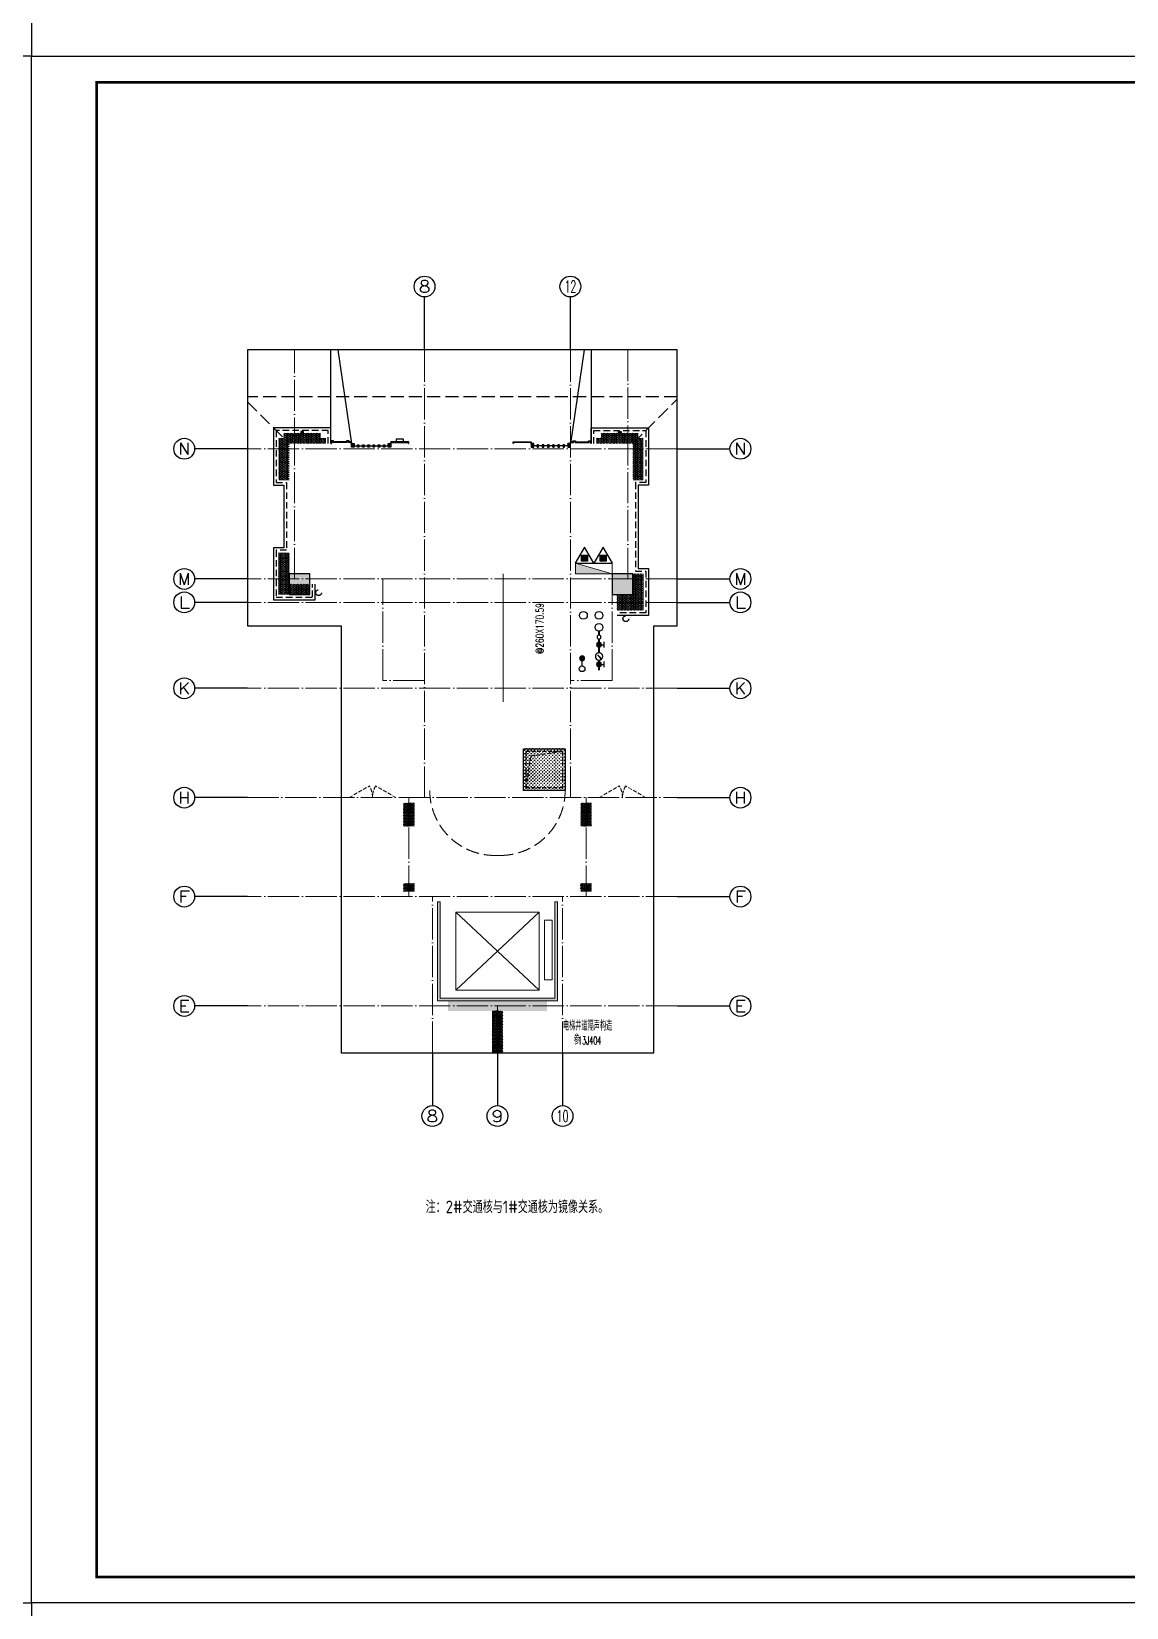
# Model space of a CAD drawing. Extents: x 27938 to 983267, y -209821 to 1628073.
# Drawn here: x 801330 to 822356, y 42511 to 72774 of the extents above; entities that cross this region are included whole.
import ezdxf
from ezdxf.enums import TextEntityAlignment as Align

# ---------------------------------------------------------------- set-up
doc = ezdxf.new("R2010")
doc.units = 0
doc.header["$LTSCALE"] = 1000
doc.header["$MEASUREMENT"] = 0
for name, pattern in [('__DASH', [0.35, 0.25, -0.1]), ('DASH', [0.35, 0.25, -0.1]), ('DOTE', [2.42, 2, -0.2, 0.02, -0.2]), ('HIDDEN', [0.375, 0.25, -0.125])]:
    doc.linetypes.add(name, pattern=pattern)
for name, color, linetype, lineweight in [('3.5方案汇报，与郭总、侯月琴确定户型_t8$0$STAIR', 2, 'Continuous', 18), ('DOTE', 19, 'DOTE', 9), ('EQUIP_消火栓', 242, 'Continuous', 18), ('PUB_HATCH', 8, 'Continuous', 9), ('STAIR', 2, 'Continuous', 18), ('WINDOW', 144, 'Continuous', 15), ('填充', 251, 'Continuous', 5)]:
    doc.layers.add(name, color=color, linetype=linetype, lineweight=lineweight)
for name, color, linetype in [('A-EQPM-MECH', 191, 'Continuous'), ('AXIS', 3, 'Continuous'), ('AXIS_TEXT', 4, 'Continuous'), ('DIM_SYMB', 3, 'Continuous'), ('EQUIP_地漏', 7, 'Continuous'), ('EQUIP_消防', 7, 'Continuous'), ('PUB_TEXT', 4, 'Continuous'), ('text', 7, 'Continuous'), ('VPIPE-凝结', 150, 'Continuous'), ('VPIPE-废水', 31, 'Continuous'), ('VPIPE-消防', 1, 'TG_X'), ('VPIPE-给水', 3, 'TG_J'), ('VPIPE-雨水', 4, 'DASH'), ('保温', 6, 'Continuous'), ('修改标示', 212, 'Continuous'), ('卫生间', 6, 'Continuous'), ('图框', 140, 'Continuous'), ('污水', 3, 'Continuous'), ('看线', 251, 'Continuous'), ('立面', 73, 'Continuous'), ('立面-看线', 251, 'Continuous'), ('给水', 4, 'Continuous'), ('铝合金', 144, 'Continuous')]:
    doc.layers.add(name, color=color, linetype=linetype)
doc.layers.add('yichutu', color=7, linetype='Continuous', true_color=0xffffff, plot=False)
doc.styles.add('_TCH_AXIS', font='COMPLEX', dxfattribs={"bigfont": 'GBCBIG'})
doc.styles.add('_TCH_DIM', font='SIMPLEX.shx', dxfattribs={"width": 0.7, "bigfont": 'GBCBIG.shx'})
doc.styles.add('COMPLEX', font='COMPLEX')
doc.styles.get("Standard").update_dxf_attribs({"font": 'gbenor.shx', "bigfont": 'gbcbig.shx'})
doc.styles.add('TG_LINETYPE', font='SIMPLEX', dxfattribs={"width": 0.8, "height": 3, "bigfont": 'HZTXT'})
doc.linetypes.add('TG_J', pattern='A,2,-0.22,["J",TG_LINETYPE,S=0.1,R=0,X=-0.18,Y=-0.15],0', length=2.22)
doc.linetypes.add('TG_X', pattern='A,4,-0.3,["X",TG_LINETYPE,S=0.1,R=0,X=-0.23,Y=-0.15],0', length=4.3)
pattern_1 = [(90, (377161.058, -314561.355), (-16.49778, 1e-15), [9.525, -19.05]), (210, (377161.058, -314561.355), (8.24889, -14.2874966), [9.525, -19.05]), (150, (377161.058, -314551.83), (-8.24889, -14.2874966), [9.525, -19.05])]
pattern_2 = [(45, (-81772.3937, -730503.131), (-2.24506403, 2.24506403), [])]
pattern_3 = [(45, (-81972.3937, -731572.6303), (-2.24506403, 2.24506403), [])]
pattern_4 = [(45, (106285.12, -890218.144), (-2.24506403, 2.24506403), [])]
pattern_5 = [(45, (106385.12, -890218.145), (-2.24506403, 2.24506403), [])]
pattern_6 = [(45, (106485.12, -890218.1458), (-2.24506403, 2.24506403), [])]
pattern_7 = [(45, (106585.12, -890218.1467), (-2.24506403, 2.24506403), [])]
pattern_8 = [(45, (106685.12, -890218.1477), (-2.24506403, 2.24506403), [])]
pattern_9 = [(45, (106785.12, -890218.1486), (-2.24506403, 2.24506403), [])]
pattern_10 = [(45, (106175.1194, -890218.1434), (-2.24506403, 2.24506403), [])]
pattern_11 = [(45, (106875.1227, -890218.1396), (-2.24506403, 2.24506403), [])]
pattern_12 = [(0, (377161.058, -470254.354), (30.95625, 17.872595), [20.6375, -41.275]), (120, (377161.058, -470254.354), (-30.9562463, 17.8726014), [20.6375, -41.275]), (60, (377161.058, -470254.354), (3.7e-06, 35.7451964), [-41.275, 20.6375])]
pattern_13 = [(0, (377260.421, -467154.355), (30.95625, 17.872595), [20.6375, -41.275]), (120, (377260.421, -467154.355), (-30.9562463, 17.8726014), [20.6375, -41.275]), (60, (377260.421, -467154.355), (3.7e-06, 35.7451964), [-41.275, 20.6375])]
pattern_14 = [(45, (106235.355, -890217.961), (-2.24506403, 2.24506403), [])]

# ---------------------------------------------------------------- blocks, each defined once
blk = doc.blocks.new('yct-841-594-84100-59399.9999999999-100-1000.0')
at = {"layer": 'yichutu', "color": 7, "true_color": 0xffffff}
blk.add_lwpolyline([(0, 0), (0, 59400), (84100, 59400), (84100, 0)], close=True, dxfattribs=at)
blk = doc.blocks.new('A$C1F074C3D')
at = {"layer": 'STAIR'}
blk.add_line((-1190, 4160), (-1190, 1703), dxfattribs=at)
blk = doc.blocks.new('$TwtSys$00000434')
for p, q in [((-0.5, 0.5), (-0.5, -0.5)), ((-0.5, -0.5), (0.5, 0.5)), ((0.5, 0.5), (-0.5, 0.5)), ((0.5, -0.5), (0.5, 0.5)), ((-0.5, -0.5), (0.5, -0.5))]:
    blk.add_line(p, q)
blk.add_solid([(0.5, -0.5), (0.5, 0.5), (-0.5, -0.5)])
blk = doc.blocks.new('$TwtSys$00000546')
h = blk.add_hatch()
h.set_pattern_fill('ANSI31', color=1, scale=200, style=0)
h.set_pattern_definition([(45, (-38543.802, -6670.83), (-17.67767, 17.67767), [])])
h.paths.add_polyline_path([(-65, 174), (65, 174), (65, 44), (-65, 44)])
at = {"color": 1}
for points in [[(0, 344), (-198, 0), (198, 0)], [(-65, 174), (65, 174), (65, 44), (-65, 44)]]:
    blk.add_lwpolyline(points, close=True, dxfattribs=at)
blk = doc.blocks.new('A$C7D502F78')
at = {"layer": '修改标示', "ltscale": 2}
blk.add_lwpolyline([(-151, 197), (-11, 197), (-11, 142), (-151, 142)], close=True, dxfattribs=at)
blk = doc.blocks.new('A$C028C60F5')
at = {"color": 6}
blk.add_lwpolyline([(400, 0), (0, 0), (0, -400), (400, -400)], close=True, dxfattribs=at)
at = {"layer": 'PUB_HATCH'}
blk.add_solid([(0, -400), (400, -400), (0, 0), (400, 0)], dxfattribs=at)
blk = doc.blocks.new('A$C3EFA6995')
for p in [(9700, -2400), (15900, -2400)]:
    blk.add_blockref('A$C028C60F5', p)
blk = doc.blocks.new('A$C2705576B')
at = {"layer": '给水'}
h = blk.add_hatch(color=256, dxfattribs=at)
edge = h.paths.add_edge_path()
edge.add_arc((417, -1741), 47.2, 0, 360)
h = blk.add_hatch(color=256, dxfattribs=at)
edge = h.paths.add_edge_path()
edge.add_arc((795, -1741), 47.2, 0, 360)
for p, q in [((363, -1645), (472, -1645)), ((417, -1741), (417, -1645)), ((601, -1768), (525, -1704)), ((525, -1704), (564, -1715)), ((740, -1645), (849, -1645)), ((795, -1741), (795, -1645))]:
    blk.add_line(p, q, dxfattribs=at)
at = {"layer": '给水', "const_width": 35.4}
for points in [[(499, -1741), (302, -1741)], [(903, -1741), (641, -1741)], [(1053, -1741), (978, -1741)]]:
    blk.add_lwpolyline(points, dxfattribs=at)
at = {"layer": '给水'}
for centre, radius in [((417, -1741), 47.2), ((570, -1741), 70.8), ((795, -1741), 47.2), ((941, -1741), 37.5)]:
    blk.add_circle(centre, radius, dxfattribs=at)
blk = doc.blocks.new('$TwtSys$00000141')
at = {"color": 1}
for p, q in [((-47, 4), (-5, 46)), ((-47, 4), (-5, 46)), ((-44, -18), (18, 44)), ((-44, -18), (18, 44)), ((-33, -33), (33, 33)), ((-33, -33), (33, 33)), ((-16, -44), (44, 16)), ((-16, -44), (44, 16)), ((6, -46), (46, -6)), ((6, -46), (46, -6))]:
    blk.add_line(p, q, dxfattribs=at)
blk.add_circle((0, 0), 47, dxfattribs=at)
blk.add_circle((0, 0), 47, dxfattribs=at)
blk = doc.blocks.new('_AXISO')
blk.add_circle((0, 0), 0.5)
at = {"layer": 'AXIS_TEXT', "style": 'COMPLEX', "width": 1.041667}
blk.add_attdef('A', text='', height=0.56, dxfattribs=at).set_placement((-0.25, -0.28), (0.25, -0.28), align=Align.FIT)
blk = doc.blocks.new('DBDBDBDB')
at = {"layer": '保温', "linetype": 'Continuous', "ltscale": 10}
h = blk.add_hatch(dxfattribs=at)
h.set_pattern_fill('CROSS', color=5, scale=20, angle=90, style=0)
h.set_pattern_definition([(90, (0, 0), (-31.75, 31.75), [15.875, -47.625]), (180, (7.938, 7.937), (-31.75, -31.75), [15.875, -47.625])])
h.paths.add_polyline_path([(286317, 682397), (287117, 682397), (287117, 681597), (286317, 681597)])
at = {"color": 6}
blk.add_lwpolyline([(286317, 682397), (287117, 682397), (287117, 681597), (286317, 681597)], close=True, dxfattribs=at)
at = {"color": 6, "linetype": '__DASH', "ltscale": 0.3}
blk.add_lwpolyline([(286367, 682347), (287067, 682347), (287067, 681647), (286367, 681647)], close=True, dxfattribs=at)
blk.add_lwpolyline([(286367, 681647), (286459, 682259), (287067, 682347)], dxfattribs=at)
at = {"color": 2, "linetype": '__DASH', "ltscale": 0.2, "const_width": 1}
for points in [[(287067, 682307), (286977, 682307, 0.414214), (286917, 682247), (286917, 681747, 0.414214), (286977, 681687), (287067, 681687)], [(287067, 682287), (286977, 682287, 0.414214), (286937, 682247), (286937, 681747, 0.414214), (286977, 681707), (287067, 681707)]]:
    blk.add_lwpolyline(points, format="xyb", dxfattribs=at)
blk = doc.blocks.new('A$C140179C8')
at = {"layer": '图框'}
blk.add_lwpolyline([(0, 0), (42050, 0), (42050, -29700), (0, -29700)], close=True, dxfattribs=at)
blk.add_lwpolyline([(0, 0), (42050, 0), (42050, -29700), (0, -29700)], close=True, dxfattribs=at)
at = {"layer": '图框', "const_width": 50}
blk.add_lwpolyline([(41550, -29200), (41550, -500), (1250, -500), (1250, -29200)], close=True, dxfattribs=at)

msp = doc.modelspace()

# ---------------------------------------------------------------- hatches: boundary and pattern name
at = {"layer": '保温', "linetype": 'Continuous', "ltscale": 10}
h = msp.add_hatch(dxfattribs=at)
h.set_pattern_fill('HEX', color=251, scale=10, angle=90, style=0)
h.set_pattern_definition(pattern_1)
h.paths.add_polyline_path([(808477.6, 57512.4), (808677.6, 57512.4), (808677.7, 57962.4), (808477.7, 57962.4)])
h = msp.add_hatch(dxfattribs=at)
h.set_pattern_fill('HEX', color=251, scale=10, angle=90, style=0)
h.set_pattern_definition(pattern_1)
h.paths.add_polyline_path([(812077.6, 57512.4), (811877.6, 57512.4), (811877.6, 57962.4), (812077.6, 57962.4)])
h = msp.add_hatch(dxfattribs=at)
h.set_pattern_fill('HEX', color=251, scale=10, angle=90, style=0)
h.set_pattern_definition(pattern_1)
h.paths.add_polyline_path([(808477.6, 56262.4), (808677.6, 56262.4), (808677.7, 56412.4), (808477.7, 56412.4)])
h = msp.add_hatch(dxfattribs=at)
h.set_pattern_fill('HEX', color=251, scale=10, angle=90, style=0)
h.set_pattern_definition(pattern_1)
h.paths.add_polyline_path([(812077.6, 56262.4), (811877.6, 56262.4), (811877.5, 56412.4), (812077.5, 56412.4)])
h = msp.add_hatch(dxfattribs=at)
h.set_pattern_fill('HEX', color=251, scale=10, angle=90, style=0)
h.set_pattern_definition([(90, (306395.167, -466186.091), (-16.49778, 1e-15), [9.525, -19.05]), (210, (306395.167, -466186.091), (8.24889, -14.2874966), [9.525, -19.05]), (150, (306395.167, -466176.566), (-8.24889, -14.2874966), [9.525, -19.05])])
h.paths.add_polyline_path([(811227.6, 53962.4), (811227.6, 54162.4), (809327.6, 54162.4), (809327.6, 53962.4)])
h = msp.add_hatch(dxfattribs=at)
h.set_pattern_fill('HEX', color=251, scale=10, angle=90, style=0)
h.set_pattern_definition([(90, (306395.167, -466686.091), (-16.49778, 1e-15), [9.525, -19.05]), (210, (306395.167, -466686.091), (8.24889, -14.2874966), [9.525, -19.05]), (150, (306395.167, -466676.566), (-8.24889, -14.2874966), [9.525, -19.05])])
h.paths.add_polyline_path([(810177.7, 53162.4), (810377.7, 53162.4), (810377.7, 53962.4), (810177.7, 53962.4)])
at = {"layer": '填充'}
h = msp.add_hatch(dxfattribs=at)
h.set_pattern_fill('隔热材料02', color=256, scale=100, style=0)
h.set_pattern_definition([(0, (-363930.76, -554576.257), (0, 50), []), (0, (-363930.76, -554559.59), (0, 50), []), (270, (-363887.02, -554550.96), (50, -9e-15), [5.01775, -44.98225]), (270, (-363924.477, -554550.96), (50, -9e-15), [5.01775, -44.98225]), (90, (-363898.965, -554584.89), (-50, 3e-15), [5.01775, -44.98225]), (90, (-363912.53, -554584.89), (-50, 3e-15), [5.01775, -44.98225]), (180, (-363880.736, -554592.924), (-6e-15, -50), [50.02425, 0.02425]), (135, (-363894.693, -554590.415), (3e-15, 49.99987405), [4.268, -66.44275]), (116.56505, (-363847.71, -554587.397), (0.00011283, 49.99993342), [2.805, -108.9985]), (116.56505, (-363897.71, -554587.397), (0.00011283, 49.99993342), [2.805, -108.9985]), (153.43495, (-363839.675, -554592.924), (-0.0001128, 49.9999334), [5.61, -106.1935]), (153.43495, (-363889.675, -554592.924), (-0.0001128, 49.9999334), [5.61, -106.1935]), (63.43495, (-363848.965, -554579.87), (-0.00011283, 49.99993342), [26.714, -85.0895]), (63.43495, (-363898.965, -554579.87), (-0.00011283, 49.99993342), [26.714, -85.0895]), (116.56505, (-363837.018, -554550.96), (0.00011283, 49.99993342), [2.805, -108.9985]), (116.56505, (-363887.018, -554550.96), (0.00011283, 49.99993342), [2.805, -108.9985]), (135, (-363888.273, -554548.45), (3e-15, 49.99987405), [4.268, -66.44275]), (153.43495, (-363841.29, -554545.433), (-0.0001128, 49.9999334), [5.61, -106.1935]), (153.43495, (-363891.29, -554545.433), (-0.0001128, 49.9999334), [5.61, -106.1935]), (45, (-363923.223, -554548.45), (0, 49.99987405), [4.268, -66.44275]), (63.43495, (-363874.477, -554550.96), (-0.00011283, 49.99993342), [2.805, -108.9985]), (63.43495, (-363924.477, -554550.96), (-0.00011283, 49.99993342), [2.805, -108.9985]), (26.56505, (-363870.205, -554545.433), (0.0001128, 49.9999334), [5.61, -106.1935]), (26.56505, (-363920.205, -554545.433), (0.0001128, 49.9999334), [5.61, -106.1935]), (116.56505, (-363862.53, -554579.87), (0.00011283, 49.99993342), [26.714, -85.0895]), (116.56505, (-363912.53, -554579.87), (0.00011283, 49.99993342), [26.714, -85.0895]), (45, (-363916.803, -554590.415), (0, 49.99987405), [4.268, -66.44275]), (63.43495, (-363863.785, -554587.397), (-0.00011283, 49.99993342), [2.805, -108.9985]), (63.43495, (-363913.785, -554587.397), (-0.00011283, 49.99993342), [2.805, -108.9985]), (26.56505, (-363871.82, -554592.924), (0.0001128, 49.9999334), [5.61, -106.1935]), (26.56505, (-363921.82, -554592.924), (0.0001128, 49.9999334), [5.61, -106.1935])])
h.paths.add_polyline_path([(811377.6, 56062.4), (811427.6, 56062.4), (811427.6, 54162.4), (809127.6, 54162.4), (809127.6, 56062.4), (809177.6, 56062.4), (809177.6, 54212.4), (811377.6, 54212.4)])
at = {"layer": '立面'}
h = msp.add_hatch(dxfattribs=at)
h.set_pattern_fill('ANSI31', color=251, scale=2)
h.set_pattern_definition(pattern_2)
h.paths.add_polyline_path([(806502.9, 65062.4), (806552.9, 65062.4), (806552.9, 65092.4), (806502.9, 65092.4)])
h = msp.add_hatch(dxfattribs=at)
h.set_pattern_fill('ANSI31', color=251, scale=2)
h.set_pattern_definition(pattern_2)
h.paths.add_polyline_path([(812652.4, 65062.4), (812602.4, 65062.4), (812602.4, 65092.4), (812652.4, 65092.4)])
h = msp.add_hatch(dxfattribs=at)
h.set_pattern_fill('ANSI31', color=251, scale=2)
h.set_pattern_definition(pattern_14)
h.paths.add_polyline_path([(807077.9, 64862.5), (807477.6, 64862.5), (807477.6, 64892.5), (807427.6, 64892.5), (807427.6, 64912.6), (807377.6, 64912.6), (807377.6, 64892.6), (807127.8, 64892.3), (807127.6, 64912.6), (807077.9, 64912.6)])
h.paths.add_polyline_path([(807087.9, 64862.5), (807467.6, 64862.5), (807467.6, 64882.5), (807417.6, 64882.5), (807417.6, 64902.6), (807387.6, 64902.6), (807387.6, 64882.6), (807117.8, 64882.3), (807117.7, 64902.6), (807087.9, 64902.6)])
h = msp.add_hatch(dxfattribs=at)
h.set_pattern_fill('ANSI31', color=251, scale=2)
h.set_pattern_definition(pattern_10)
h.paths.add_polyline_path([(807477.6, 64862.4), (807527.6, 64862.4), (807527.6, 64795.7), (807477.6, 64795.7)])
h = msp.add_hatch(dxfattribs=at)
h.set_pattern_fill('ANSI31', color=251, scale=2)
h.set_pattern_definition(pattern_4)
h.paths.add_polyline_path([(807587.6, 64835.4), (807617.6, 64835.4), (807617.6, 64795.7), (807587.6, 64795.7)])
h = msp.add_hatch(dxfattribs=at)
h.set_pattern_fill('ANSI31', color=251, scale=2)
h.set_pattern_definition(pattern_5)
h.paths.add_polyline_path([(807687.6, 64835.4), (807717.6, 64835.4), (807717.6, 64795.7), (807687.6, 64795.7)])
h = msp.add_hatch(dxfattribs=at)
h.set_pattern_fill('ANSI31', color=251, scale=2)
h.set_pattern_definition(pattern_6)
h.paths.add_polyline_path([(807787.6, 64835.4), (807817.6, 64835.4), (807817.6, 64795.7), (807787.6, 64795.7)])
h = msp.add_hatch(dxfattribs=at)
h.set_pattern_fill('ANSI31', color=251, scale=2)
h.set_pattern_definition(pattern_7)
h.paths.add_polyline_path([(807887.6, 64835.4), (807917.6, 64835.4), (807917.6, 64795.7), (807887.6, 64795.7)])
h = msp.add_hatch(dxfattribs=at)
h.set_pattern_fill('ANSI31', color=251, scale=2)
h.set_pattern_definition(pattern_8)
h.paths.add_polyline_path([(807987.6, 64835.4), (808017.6, 64835.4), (808017.6, 64795.7), (807987.6, 64795.7)])
h = msp.add_hatch(dxfattribs=at)
h.set_pattern_fill('ANSI31', color=251, scale=2)
h.set_pattern_definition(pattern_9)
h.paths.add_polyline_path([(808087.6, 64835.4), (808117.6, 64835.4), (808117.6, 64795.7), (808087.6, 64795.7)])
h = msp.add_hatch(dxfattribs=at)
h.set_pattern_fill('ANSI31', color=251, scale=2)
h.set_pattern_definition(pattern_11)
h.paths.add_polyline_path([(808177.6, 64862.4), (808227.6, 64862.4), (808227.6, 64795.7), (808177.6, 64795.7)])
h = msp.add_hatch(dxfattribs=at)
h.set_pattern_fill('ANSI31', color=251, scale=2)
h.set_pattern_definition(pattern_3)
edge = h.paths.add_edge_path()
edge.add_line((808227.6, 64862.4), (808237.6, 64862.4))
edge.add_line((808237.6, 64862.4), (808237.6, 64882.4))
edge.add_line((808237.6, 64882.4), (808567.6, 64882.4))
edge.add_line((808567.6, 64882.4), (808567.6, 64862.5))
edge.add_line((808567.6, 64862.5), (808577.6, 64862.4))
edge.add_line((808577.6, 64862.4), (808577.6, 64892.4))
edge.add_line((808577.6, 64892.4), (808227.6, 64892.4))
edge.add_line((808227.6, 64892.4), (808227.6, 64862.4))
h = msp.add_hatch(dxfattribs=at)
h.set_pattern_fill('ANSI31', color=251, scale=2)
h.set_pattern_definition(pattern_3)
edge = h.paths.add_edge_path()
edge.add_line((810927.7, 64862.4), (810917.7, 64862.4))
edge.add_line((810917.7, 64862.4), (810917.7, 64882.4))
edge.add_line((810917.7, 64882.4), (810587.6, 64882.4))
edge.add_line((810587.6, 64882.4), (810587.6, 64862.5))
edge.add_line((810587.6, 64862.5), (810577.6, 64862.4))
edge.add_line((810577.6, 64862.4), (810577.6, 64892.4))
edge.add_line((810577.6, 64892.4), (810927.7, 64892.4))
edge.add_line((810927.7, 64892.4), (810927.7, 64862.4))
h = msp.add_hatch(dxfattribs=at)
h.set_pattern_fill('ANSI31', color=251, scale=2)
h.set_pattern_definition(pattern_11)
h.paths.add_polyline_path([(810977.7, 64862.4), (810927.7, 64862.4), (810927.7, 64795.7), (810977.7, 64795.7)])
h = msp.add_hatch(dxfattribs=at)
h.set_pattern_fill('ANSI31', color=251, scale=2)
h.set_pattern_definition(pattern_9)
h.paths.add_polyline_path([(811067.7, 64835.4), (811037.7, 64835.4), (811037.7, 64795.7), (811067.7, 64795.7)])
h = msp.add_hatch(dxfattribs=at)
h.set_pattern_fill('ANSI31', color=251, scale=2)
h.set_pattern_definition(pattern_8)
h.paths.add_polyline_path([(811167.7, 64835.4), (811137.7, 64835.4), (811137.7, 64795.7), (811167.7, 64795.7)])
h = msp.add_hatch(dxfattribs=at)
h.set_pattern_fill('ANSI31', color=251, scale=2)
h.set_pattern_definition(pattern_7)
h.paths.add_polyline_path([(811267.7, 64835.4), (811237.7, 64835.4), (811237.7, 64795.7), (811267.7, 64795.7)])
h = msp.add_hatch(dxfattribs=at)
h.set_pattern_fill('ANSI31', color=251, scale=2)
h.set_pattern_definition(pattern_6)
h.paths.add_polyline_path([(811367.7, 64835.4), (811337.7, 64835.4), (811337.7, 64795.7), (811367.7, 64795.7)])
h = msp.add_hatch(dxfattribs=at)
h.set_pattern_fill('ANSI31', color=251, scale=2)
h.set_pattern_definition(pattern_5)
h.paths.add_polyline_path([(811467.7, 64835.4), (811437.7, 64835.4), (811437.7, 64795.7), (811467.7, 64795.7)])
h = msp.add_hatch(dxfattribs=at)
h.set_pattern_fill('ANSI31', color=251, scale=2)
h.set_pattern_definition(pattern_4)
h.paths.add_polyline_path([(811567.7, 64835.4), (811537.7, 64835.4), (811537.7, 64795.7), (811567.7, 64795.7)])
h = msp.add_hatch(dxfattribs=at)
h.set_pattern_fill('ANSI31', color=251, scale=2)
h.set_pattern_definition(pattern_10)
h.paths.add_polyline_path([(811677.7, 64862.4), (811627.7, 64862.4), (811627.7, 64795.7), (811677.7, 64795.7)])
h = msp.add_hatch(dxfattribs=at)
h.set_pattern_fill('ANSI31', color=251, scale=2)
h.set_pattern_definition(pattern_14)
h.paths.add_polyline_path([(812077.4, 64862.5), (811677.7, 64862.5), (811677.7, 64892.5), (811727.7, 64892.5), (811727.7, 64912.6), (811777.7, 64912.6), (811777.7, 64892.6), (812027.5, 64892.3), (812027.7, 64912.6), (812077.4, 64912.6)])
h.paths.add_polyline_path([(812067.4, 64862.5), (811687.7, 64862.5), (811687.7, 64882.5), (811737.7, 64882.5), (811737.7, 64902.6), (811767.7, 64902.6), (811767.7, 64882.6), (812037.4, 64882.3), (812037.6, 64902.6), (812067.4, 64902.6)])
at = {"layer": '立面-看线'}
h = msp.add_hatch(dxfattribs=at)
h.set_pattern_fill('HONEY', color=256, scale=13)
h.set_pattern_definition(pattern_13)
h.paths.add_polyline_path([(806877.9, 64962.4), (806877.9, 65062.4), (806177.9, 65062.4), (806177.9, 64962.4), (806077.9, 64962.4), (806077.9, 64162.4), (806277.6, 64162.4), (806277.6, 64862.4), (806977, 64862.4), (806977, 64962.4)])
h = msp.add_hatch(dxfattribs=at)
h.set_pattern_fill('HONEY', color=256, scale=13)
h.set_pattern_definition(pattern_13)
h.paths.add_polyline_path([(812277.4, 64962.4), (812277.4, 65062.4), (812977.4, 65062.4), (812977.4, 64962.4), (813077.4, 64962.4), (813077.4, 64162.4), (812877.6, 64162.4), (812877.6, 64862.4), (812178.3, 64862.4), (812178.3, 64962.4)])
h = msp.add_hatch(dxfattribs=at)
h.set_pattern_fill('HONEY', color=256, scale=13)
h.set_pattern_definition(pattern_12)
h.paths.add_polyline_path([(806677.6, 62162.4), (806277.6, 62162.4), (806277.6, 62762.4), (806078.2, 62762.4), (806078.2, 61962.4), (806677.6, 61962.4)])
h = msp.add_hatch(dxfattribs=at)
h.set_pattern_fill('HONEY', color=256, scale=13)
h.set_pattern_definition(pattern_12)
edge = h.paths.add_edge_path()
edge.add_line((813077.6, 62362.4), (813077.1, 61662.4))
edge.add_line((813077.1, 61662.4), (812577.6, 61662.4))
edge.add_line((812577.6, 61662.4), (812577.6, 61962.4))
edge.add_line((812577.6, 61962.4), (812877.6, 61962.4))
edge.add_line((812877.6, 61962.4), (812877.6, 62362.4))
edge.add_line((812877.6, 62362.4), (813077.1, 62362.4))

# ---------------------------------------------------------------- linework, layer by layer
at = {"color": 1, "const_width": 8}
for points in [[(806277.6, 64162.4), (806077.9, 64162.4), (806077.9, 64962.4), (806177.9, 64962.4), (806177.9, 65062.4), (806467.9, 65062.4), (806467.9, 65062.4), (806587.9, 65062.4), (806587.9, 65062.4), (806877.9, 65062.4), (806877.9, 64962.4), (806977.9, 64962.4), (806977.9, 64862.4)], [(812877.6, 64162.4), (813077.4, 64162.4), (813077.4, 64962.4), (812977.4, 64962.4), (812977.4, 65062.4), (812687.4, 65062.4), (812687.4, 65062.4), (812567.4, 65062.4), (812567.4, 65062.4), (812277.4, 65062.4), (812277.4, 64962.4), (812177.4, 64962.4), (812177.4, 64862.4)], [(806277.6, 62762.4), (806077.6, 62762.4), (806077.6, 61962.4), (806677.6, 61962.4), (806677.6, 62162.4)], [(812877.6, 62362.4), (813077.6, 62362.4), (813077.6, 61662.4), (812577.6, 61662.4)]]:
    msp.add_lwpolyline(points, dxfattribs=at)
at = {"layer": '3.5方案汇报，与郭总、侯月琴确定户型_t8$0$STAIR'}
for p, q in [((811077.6, 55862.4), (809477.6, 54362.4)), ((809477.6, 55862.4), (811077.6, 54362.4))]:
    msp.add_line(p, q, dxfattribs=at)
for points in [[(809477.6, 54362.4), (809477.6, 55862.4), (811077.6, 55862.4), (811077.6, 54362.4)], [(811177.6, 54562.4), (811177.6, 55712.4), (811327.6, 55712.4), (811327.6, 54562.4)]]:
    msp.add_lwpolyline(points, close=True, dxfattribs=at)
at = {"layer": 'A-EQPM-MECH', "color": 2}
for points in [[(807077.9, 64862.4), (807077.9, 66662.4)], [(807211.1, 66662.4), (807477.6, 64862.4)], [(811944.3, 66662.4), (811677.7, 64862.4)], [(812077.9, 66662.4), (812077.9, 64862.4)]]:
    msp.add_lwpolyline(points, dxfattribs=at)
at = {"layer": 'AXIS'}
for p, q in [((808877.6, 66662.4), (808877.6, 67677)), ((811677.6, 66662.4), (811677.6, 67677)), ((805477.6, 64762.4), (804463, 64762.4)), ((813727.6, 64762.4), (814742.3, 64762.4)), ((805477.6, 62262.4), (804463, 62262.4)), ((813727.6, 62262.4), (814742.3, 62262.4)), ((805477.6, 61812.4), (804463, 61812.4)), ((813727.6, 61812.4), (814742.3, 61812.4)), ((805477.6, 60162.4), (804463, 60162.4)), ((813727.6, 60162.4), (814742.3, 60162.4)), ((805477.6, 58062.4), (804463, 58062.4)), ((813727.6, 58062.4), (814742.3, 58062.4)), ((805477.6, 56162.4), (804463, 56162.4)), ((813727.6, 56162.4), (814742.3, 56162.4)), ((805477.6, 54062.4), (804463, 54062.4)), ((813727.6, 54062.4), (814742.3, 54062.4)), ((809027.6, 53162.4), (809027.6, 52147.8)), ((810277.2, 53162.4), (810277.2, 52147.8)), ((811527.6, 53162.4), (811527.6, 52147.8))]:
    msp.add_line(p, q, dxfattribs=at)
at = {"layer": 'DIM_SYMB'}
msp.add_lwpolyline([(805477.6, 66662.4), (805477.6, 61362.4), (807277.6, 61362.4), (807277.6, 53162.4), (813277.6, 53162.4), (813277.6, 61362.4), (813727.6, 61362.4), (813727.6, 66662.4)], close=True, dxfattribs=at)
at = {"layer": 'DOTE', "linetype": 'DOTE', "ltscale": 0.3}
for p, q in [((806377.6, 64762.4), (806377.6, 66662.4)), ((808877.6, 58062.6), (808877.6, 66662.4)), ((811677.6, 58062.6), (811677.6, 66662.4)), ((812777.6, 66662.4), (812777.6, 64762.4)), ((813727.6, 64762.4), (805477.6, 64762.4)), ((806377.6, 62262.4), (806377.6, 64762.4)), ((812777.6, 62262.4), (812777.6, 64762.4)), ((813727.6, 62262.4), (805477.6, 62262.4)), ((808077.6, 60312.4), (808077.6, 62262.4)), ((812477.6, 60312.4), (812477.6, 62262.4)), ((813727.6, 61812.4), (805477.6, 61812.4)), ((808877.6, 60312.4), (808077.6, 60312.4)), ((812477.6, 60312.4), (811677.6, 60312.4)), ((813727.6, 60162.4), (805477.6, 60162.4)), ((805477.6, 58062.6), (813727.6, 58062.6)), ((808577.6, 56162.4), (808577.6, 58062.6)), ((811977.6, 56162.4), (811977.6, 58062.6)), ((813727.6, 56162.4), (805477.6, 56162.4)), ((809027.6, 53162.4), (809027.6, 56162.4)), ((811527.6, 53162.4), (811527.6, 56162.4)), ((813727.6, 54062.4), (805477.6, 54062.4)), ((810277.6, 54062.4), (810277.6, 53162.4))]:
    msp.add_line(p, q, dxfattribs=at)
at = {"layer": 'STAIR', "color": 251, "linetype": 'DASH'}
msp.add_lwpolyline([(808977.6, 58202.4, 0.4142136), (810227.6, 56952.4), (810327.6, 56952.4, 0.4142136), (811577.6, 58202.4)], format="xyb", dxfattribs=at)
at = {"layer": 'text', "color": 2}
for points in [[(801330.5, 72298.4), (770330.5, 72298.4), (770330.5, 90106.8), (801330.5, 90106.8)], [(801330.5, 24790.1), (770330.5, 24790.1), (770330.5, 42598.4), (801330.5, 42598.4)]]:
    msp.add_lwpolyline(points, close=True, dxfattribs=at)
at = {"layer": 'VPIPE-凝结'}
msp.add_line((811902.6, 60592.4), (811902.6, 60690.4), dxfattribs=at)
at = {"layer": 'VPIPE-废水'}
msp.add_circle((811902.6, 60537.4), 55, dxfattribs=at)
at = {"layer": 'VPIPE-消防', "linetype": 'Continuous'}
msp.add_circle((811927.6, 61562.4), 75, dxfattribs=at)
at = {"layer": 'VPIPE-给水', "linetype": 'Continuous'}
for centre in [(812227.6, 61562.4), (812227.6, 61332.4)]:
    msp.add_circle(centre, 75, dxfattribs=at)
at = {"layer": 'VPIPE-雨水'}
for centre in [(806842.6, 61997.4), (812742.6, 61497.4)]:
    msp.add_circle(centre, 55, dxfattribs=at)
at = {"layer": 'WINDOW', "color": 250, "linetype": 'DASH', "ltscale": 0.3}
for points in [[(807427.7, 58062.4), (807817.4, 58287.3, -0.1316053), (807877.7, 58062.4)], [(808327.7, 58062.4), (807937.9, 58287.3, 0.1316053), (807877.7, 58062.4)], [(812227.6, 58062.4), (812617.4, 58287.3, -0.1316053), (812677.6, 58062.4)], [(813127.6, 58062.4), (812737.9, 58287.3, 0.1316053), (812677.6, 58062.4)]]:
    msp.add_lwpolyline(points, format="xyb", dxfattribs=at)
at = {"layer": '卫生间', "color": 159, "linetype": 'DASH', "true_color": 0x22346e}
for p, q in [((812877.6, 64862.4), (813727.6, 65712.4)), ((805477.6, 65662.4), (806277.6, 64862.4))]:
    msp.add_line(p, q, dxfattribs=at)
msp.add_lwpolyline([(813727.6, 65762.4), (805477.6, 65762.4)], dxfattribs=at)
at = {"layer": '填充'}
msp.add_lwpolyline([(811377.6, 56062.4), (811427.6, 56062.4), (811427.6, 54162.4), (809127.6, 54162.4), (809127.6, 56062.4), (809177.6, 56062.4), (809177.6, 54212.4), (811377.6, 54212.4)], close=True, dxfattribs=at)
at = {"layer": '看线', "color": 201}
for points in [[(807077.9, 64862.4), (807077.9, 65162.4), (805977.9, 65162.4), (805977.9, 64062.4), (806177.6, 64062.4), (806177.6, 62862.4), (805977.6, 62862.4), (805977.6, 61862.4), (806777.6, 61862.4), (806777.6, 62162.4)], [(812077.4, 64862.4), (812077.4, 65162.4), (813177.4, 65162.4), (813177.4, 64062.4), (812977.6, 64062.4), (812977.6, 62462.4), (813177.6, 62462.4), (813177.6, 61562.4), (812577.6, 61562.4)]]:
    msp.add_lwpolyline(points, dxfattribs=at)
at = {"layer": '看线', "color": 201, "linetype": 'HIDDEN', "ltscale": 0.5}
for points in [[(807027.9, 64862.4), (807027.9, 65112.4), (806027.9, 65112.4), (806027.9, 64112.4), (806227.6, 64112.4), (806227.6, 62812.4), (806027.6, 62812.4), (806027.6, 61912.4), (806727.6, 61912.4), (806727.6, 62162.4)], [(812127.4, 64862.4), (812127.4, 65112.4), (813127.4, 65112.4), (813127.4, 64112.4), (812927.6, 64112.4), (812927.6, 62412.4), (813127.6, 62412.4), (813127.6, 61612.4), (812577.6, 61612.4)]]:
    msp.add_lwpolyline(points, dxfattribs=at)
at = {"layer": '立面', "color": 6}
for p, q in [((807687.6, 64835.4), (807717.6, 64835.4)), ((807687.6, 64795.7), (807687.6, 64835.4)), ((807717.6, 64795.7), (807687.6, 64795.7)), ((807717.6, 64835.4), (807717.6, 64795.7)), ((811467.7, 64835.4), (811437.7, 64835.4)), ((811437.7, 64835.4), (811437.7, 64795.7)), ((811437.7, 64795.7), (811467.7, 64795.7)), ((811467.7, 64795.7), (811467.7, 64835.4))]:
    msp.add_line(p, q, dxfattribs=at)
at = {"layer": '立面', "color": 251}
for points in [[(806502.9, 65062.4), (806552.9, 65062.4), (806552.9, 65092.4), (806502.9, 65092.4)], [(812652.4, 65062.4), (812602.4, 65062.4), (812602.4, 65092.4), (812652.4, 65092.4)]]:
    msp.add_lwpolyline(points, close=True, dxfattribs=at)
at = {"layer": '立面', "color": 6}
for points in [[(807477.6, 64862.4), (807527.6, 64862.4), (807527.6, 64795.7), (807477.6, 64795.7)], [(807787.6, 64835.4), (807817.6, 64835.4), (807817.6, 64795.7), (807787.6, 64795.7)], [(807887.6, 64835.4), (807917.6, 64835.4), (807917.6, 64795.7), (807887.6, 64795.7)], [(807987.6, 64835.4), (808017.6, 64835.4), (808017.6, 64795.7), (807987.6, 64795.7)], [(808087.6, 64835.4), (808117.6, 64835.4), (808117.6, 64795.7), (808087.6, 64795.7)], [(808177.6, 64862.4), (808227.6, 64862.4), (808227.6, 64795.7), (808177.6, 64795.7)], [(810977.7, 64862.4), (810927.7, 64862.4), (810927.7, 64795.7), (810977.7, 64795.7)], [(811067.7, 64835.4), (811037.7, 64835.4), (811037.7, 64795.7), (811067.7, 64795.7)], [(811167.7, 64835.4), (811137.7, 64835.4), (811137.7, 64795.7), (811167.7, 64795.7)], [(811267.7, 64835.4), (811237.7, 64835.4), (811237.7, 64795.7), (811267.7, 64795.7)], [(811367.7, 64835.4), (811337.7, 64835.4), (811337.7, 64795.7), (811367.7, 64795.7)], [(811677.7, 64862.4), (811627.7, 64862.4), (811627.7, 64795.7), (811677.7, 64795.7)]]:
    msp.add_lwpolyline(points, close=True, dxfattribs=at)
at = {"layer": '立面', "color": 251}
for points in [[(808227.6, 64862.4), (808237.6, 64862.4), (808237.6, 64882.4), (808567.6, 64882.4), (808567.6, 64862.5), (808577.6, 64862.4), (808577.6, 64892.4), (808227.6, 64892.4), (808227.6, 64862.4)], [(810927.7, 64862.4), (810917.7, 64862.4), (810917.7, 64882.4), (810587.6, 64882.4), (810587.6, 64862.5), (810577.6, 64862.4), (810577.6, 64892.4), (810927.7, 64892.4), (810927.7, 64862.4)]]:
    msp.add_lwpolyline(points, dxfattribs=at)
at = {"layer": '铝合金', "color": 6}
for p, q in [((807527.6, 64815.5), (807587.6, 64815.5)), ((807617.6, 64815.5), (807687.6, 64815.5)), ((807717.6, 64815.5), (807787.6, 64815.5)), ((807817.6, 64815.5), (807887.6, 64815.5)), ((807917.6, 64815.5), (807987.6, 64815.5)), ((808017.6, 64815.5), (808087.6, 64815.5)), ((808117.6, 64815.5), (808177.6, 64815.5)), ((811037.7, 64815.5), (810977.7, 64815.5)), ((811137.7, 64815.5), (811067.7, 64815.5)), ((811237.7, 64815.5), (811167.7, 64815.5)), ((811337.7, 64815.5), (811267.7, 64815.5)), ((811437.7, 64815.5), (811367.7, 64815.5)), ((811537.7, 64815.5), (811467.7, 64815.5)), ((811627.7, 64815.5), (811567.7, 64815.5))]:
    msp.add_line(p, q, dxfattribs=at)
for points in [[(806502.9, 65062.4), (806552.9, 65062.4), (806552.9, 65092.4), (806502.9, 65092.4)], [(812652.4, 65062.4), (812602.4, 65062.4), (812602.4, 65092.4), (812652.4, 65092.4)], [(807477.6, 64862.4), (807527.6, 64862.4), (807527.6, 64795.7), (807477.6, 64795.7)], [(807587.6, 64835.4), (807617.6, 64835.4), (807617.6, 64795.7), (807587.6, 64795.7)], [(807687.6, 64835.4), (807717.6, 64835.4), (807717.6, 64795.7), (807687.6, 64795.7)], [(807787.6, 64835.4), (807817.6, 64835.4), (807817.6, 64795.7), (807787.6, 64795.7)], [(807887.6, 64835.4), (807917.6, 64835.4), (807917.6, 64795.7), (807887.6, 64795.7)], [(807987.6, 64835.4), (808017.6, 64835.4), (808017.6, 64795.7), (807987.6, 64795.7)], [(808087.6, 64835.4), (808117.6, 64835.4), (808117.6, 64795.7), (808087.6, 64795.7)], [(808177.6, 64862.4), (808227.6, 64862.4), (808227.6, 64795.7), (808177.6, 64795.7)], [(810977.7, 64862.4), (810927.7, 64862.4), (810927.7, 64795.7), (810977.7, 64795.7)], [(811067.7, 64835.4), (811037.7, 64835.4), (811037.7, 64795.7), (811067.7, 64795.7)], [(811167.7, 64835.4), (811137.7, 64835.4), (811137.7, 64795.7), (811167.7, 64795.7)], [(811267.7, 64835.4), (811237.7, 64835.4), (811237.7, 64795.7), (811267.7, 64795.7)], [(811367.7, 64835.4), (811337.7, 64835.4), (811337.7, 64795.7), (811367.7, 64795.7)], [(811467.7, 64835.4), (811437.7, 64835.4), (811437.7, 64795.7), (811467.7, 64795.7)], [(811567.7, 64835.4), (811537.7, 64835.4), (811537.7, 64795.7), (811567.7, 64795.7)], [(811677.7, 64862.4), (811627.7, 64862.4), (811627.7, 64795.7), (811677.7, 64795.7)]]:
    msp.add_lwpolyline(points, close=True, dxfattribs=at)
for points in [[(807477.6, 64862.5), (807477.6, 64892.5), (807427.6, 64892.5), (807427.6, 64912.6), (807377.6, 64912.6), (807377.6, 64892.6), (807127.8, 64892.3), (807127.6, 64912.6), (807077.9, 64912.6), (807077.9, 64862.5)], [(807467.6, 64862.5), (807467.6, 64882.5), (807417.6, 64882.5), (807417.6, 64902.6), (807387.6, 64902.6), (807387.6, 64882.6), (807117.8, 64882.3), (807117.7, 64902.6), (807087.9, 64902.6), (807087.9, 64862.5)], [(808227.6, 64862.4), (808237.6, 64862.4), (808237.6, 64882.4), (808567.6, 64882.4), (808567.6, 64862.5), (808577.6, 64862.4), (808577.6, 64892.4), (808227.6, 64892.4), (808227.6, 64862.4)], [(810927.7, 64862.4), (810917.7, 64862.4), (810917.7, 64882.4), (810587.6, 64882.4), (810587.6, 64862.5), (810577.6, 64862.4), (810577.6, 64892.4), (810927.7, 64892.4), (810927.7, 64862.4)], [(811677.7, 64862.5), (811677.7, 64892.5), (811727.7, 64892.5), (811727.7, 64912.6), (811777.7, 64912.6), (811777.7, 64892.6), (812027.5, 64892.3), (812027.7, 64912.6), (812077.4, 64912.6), (812077.4, 64862.5)], [(811687.7, 64862.5), (811687.7, 64882.5), (811737.7, 64882.5), (811737.7, 64902.6), (811767.7, 64902.6), (811767.7, 64882.6), (812037.4, 64882.3), (812037.6, 64902.6), (812067.4, 64902.6), (812067.4, 64862.5)]]:
    msp.add_lwpolyline(points, dxfattribs=at)

# ---------------------------------------------------------------- block references
for name, p in [('A$C140179C8', (801330.5, 72298.4)), ('A$C3EFA6995', (796577.6, 64762.4)), ('A$C1F074C3D', (811577.6, 58202.4)), ('DBDBDBDB', (524461.1, -623394.8))]:
    msp.add_blockref(name, p)
at = {"layer": 'AXIS'}
ref = msp.add_blockref('_AXISO', (808877.6, 67877), dxfattribs=dict(at, xscale=400, yscale=400, zscale=400))
ref.add_attrib('A', '8', dxfattribs={"layer": 'AXIS_TEXT', "height": 226.3, "style": '_TCH_AXIS', "width": 1.5}).set_placement((808764.5, 67763.8), (808990.8, 67763.8), align=Align.FIT)
ref = msp.add_blockref('_AXISO', (811677.6, 67877), dxfattribs=dict(at, xscale=400, yscale=400, zscale=400))
ref.add_attrib('A', '12', dxfattribs={"layer": 'AXIS_TEXT', "height": 226.27, "style": '_TCH_AXIS', "width": 0.724138}).set_placement((811564.5, 67763.8), (811790.8, 67763.8), align=Align.FIT)
ref = msp.add_blockref('_AXISO', (804263, 64762.4), dxfattribs=dict(at, xscale=400, yscale=400, zscale=400))
ref.add_attrib('A', 'N', dxfattribs={"layer": 'AXIS_TEXT', "height": 226.3, "style": '_TCH_AXIS', "width": 1.105263}).set_placement((804149.9, 64649.2), (804376.2, 64649.2), align=Align.FIT)
ref = msp.add_blockref('_AXISO', (814942.3, 64762.4), dxfattribs=dict(at, xscale=400, yscale=400, zscale=400))
ref.add_attrib('A', 'N', dxfattribs={"layer": 'AXIS_TEXT', "height": 226.3, "style": '_TCH_AXIS', "width": 1.105263}).set_placement((814829.1, 64649.2), (815055.4, 64649.2), align=Align.FIT)
ref = msp.add_blockref('_AXISO', (804263, 62262.4), dxfattribs=dict(at, xscale=400, yscale=400, zscale=400))
ref.add_attrib('A', 'M', dxfattribs={"layer": 'AXIS_TEXT', "height": 226.3, "style": '_TCH_AXIS'}).set_placement((804149.9, 62149.2), (804376.2, 62149.2), align=Align.FIT)
ref = msp.add_blockref('_AXISO', (814942.3, 62262.4), dxfattribs=dict(at, xscale=400, yscale=400, zscale=400))
ref.add_attrib('A', 'M', dxfattribs={"layer": 'AXIS_TEXT', "height": 226.3, "style": '_TCH_AXIS'}).set_placement((814829.1, 62149.2), (815055.4, 62149.2), align=Align.FIT)
ref = msp.add_blockref('_AXISO', (804263, 61812.4), dxfattribs=dict(at, xscale=400, yscale=400, zscale=400))
ref.add_attrib('A', 'L', dxfattribs={"layer": 'AXIS_TEXT', "height": 226.3, "style": '_TCH_AXIS', "width": 1.4}).set_placement((804149.9, 61699.2), (804376.2, 61699.2), align=Align.FIT)
ref = msp.add_blockref('_AXISO', (814942.3, 61812.4), dxfattribs=dict(at, xscale=400, yscale=400, zscale=400))
ref.add_attrib('A', 'L', dxfattribs={"layer": 'AXIS_TEXT', "height": 226.3, "style": '_TCH_AXIS', "width": 1.4}).set_placement((814829.1, 61699.2), (815055.4, 61699.2), align=Align.FIT)
ref = msp.add_blockref('_AXISO', (804263, 60162.4), dxfattribs=dict(at, xscale=400, yscale=400, zscale=400))
ref.add_attrib('A', 'K', dxfattribs={"layer": 'AXIS_TEXT', "height": 226.3, "style": '_TCH_AXIS', "width": 1.105263}).set_placement((804149.9, 60049.2), (804376.2, 60049.2), align=Align.FIT)
ref = msp.add_blockref('_AXISO', (814942.3, 60162.4), dxfattribs=dict(at, xscale=400, yscale=400, zscale=400))
ref.add_attrib('A', 'K', dxfattribs={"layer": 'AXIS_TEXT', "height": 226.3, "style": '_TCH_AXIS', "width": 1.105263}).set_placement((814829.1, 60049.2), (815055.4, 60049.2), align=Align.FIT)
ref = msp.add_blockref('_AXISO', (804263, 58062.4), dxfattribs=dict(at, xscale=400, yscale=400, zscale=400))
ref.add_attrib('A', 'H', dxfattribs={"layer": 'AXIS_TEXT', "height": 226.3, "style": '_TCH_AXIS', "width": 1.05}).set_placement((804149.9, 57949.2), (804376.2, 57949.2), align=Align.FIT)
ref = msp.add_blockref('_AXISO', (814942.3, 58062.4), dxfattribs=dict(at, xscale=400, yscale=400, zscale=400))
ref.add_attrib('A', 'H', dxfattribs={"layer": 'AXIS_TEXT', "height": 226.3, "style": '_TCH_AXIS', "width": 1.05}).set_placement((814829.1, 57949.2), (815055.4, 57949.2), align=Align.FIT)
ref = msp.add_blockref('_AXISO', (804263, 56162.4), dxfattribs=dict(at, xscale=400, yscale=400, zscale=400))
ref.add_attrib('A', 'F', dxfattribs={"layer": 'AXIS_TEXT', "height": 226.3, "style": '_TCH_AXIS', "width": 1.3125}).set_placement((804149.9, 56049.2), (804376.2, 56049.2), align=Align.FIT)
ref = msp.add_blockref('_AXISO', (814942.3, 56162.4), dxfattribs=dict(at, xscale=400, yscale=400, zscale=400))
ref.add_attrib('A', 'F', dxfattribs={"layer": 'AXIS_TEXT', "height": 226.3, "style": '_TCH_AXIS', "width": 1.3125}).set_placement((814829.1, 56049.2), (815055.4, 56049.2), align=Align.FIT)
ref = msp.add_blockref('_AXISO', (804263, 54062.4), dxfattribs=dict(at, xscale=400, yscale=400, zscale=400))
ref.add_attrib('A', 'E', dxfattribs={"layer": 'AXIS_TEXT', "height": 226.3, "style": '_TCH_AXIS', "width": 1.3125}).set_placement((804149.9, 53949.2), (804376.2, 53949.2), align=Align.FIT)
ref = msp.add_blockref('_AXISO', (814942.3, 54062.4), dxfattribs=dict(at, xscale=400, yscale=400, zscale=400))
ref.add_attrib('A', 'E', dxfattribs={"layer": 'AXIS_TEXT', "height": 226.3, "style": '_TCH_AXIS', "width": 1.3125}).set_placement((814829.1, 53949.2), (815055.4, 53949.2), align=Align.FIT)
ref = msp.add_blockref('_AXISO', (809027.6, 51947.8), dxfattribs=dict(at, xscale=400, yscale=400, zscale=400))
ref.add_attrib('A', '8', dxfattribs={"layer": 'AXIS_TEXT', "height": 226.3, "style": '_TCH_AXIS', "width": 1.5}).set_placement((808914.5, 51834.6), (809140.8, 51834.6), align=Align.FIT)
ref = msp.add_blockref('_AXISO', (810277.2, 51947.8), dxfattribs=dict(at, xscale=400, yscale=400, zscale=400))
ref.add_attrib('A', '9', dxfattribs={"layer": 'AXIS_TEXT', "height": 226.3, "style": '_TCH_AXIS', "width": 1.5}).set_placement((810164, 51834.6), (810390.3, 51834.6), align=Align.FIT)
ref = msp.add_blockref('_AXISO', (811527.6, 51947.8), dxfattribs=dict(at, xscale=400, yscale=400, zscale=400))
ref.add_attrib('A', '10', dxfattribs={"layer": 'AXIS_TEXT', "height": 226.27, "style": '_TCH_AXIS', "width": 0.724138}).set_placement((811414.5, 51834.6), (811640.8, 51834.6), align=Align.FIT)
at = {"layer": 'EQUIP_地漏', "xscale": -1, "rotation": 359.999999999891}
msp.add_blockref('$TwtSys$00000141', (811902.6, 60737.4), dxfattribs=at)
at = {"layer": 'EQUIP_消火栓', "xscale": -700, "yscale": 200, "zscale": 700}
msp.add_blockref('$TwtSys$00000434', (812127.6, 62462.4), dxfattribs=at)
at = {"layer": 'EQUIP_消防', "xscale": 0.9, "yscale": 0.9, "zscale": 0.9}
for p in [(811949.1, 62562.4), (812306.2, 62562.4)]:
    msp.add_blockref('$TwtSys$00000546', p, dxfattribs=at)
at = {"layer": 'yichutu', "xscale": 0.5, "yscale": 0.5, "zscale": 0.5}
msp.add_blockref('yct-841-594-84100-59399.9999999999-100-1000.0', (801330.5, 42598.4), dxfattribs=at)
at = {"layer": '修改标示', "ltscale": 2, "xscale": -1}
msp.add_blockref('A$C7D502F78', (808322, 64750), dxfattribs=at)
at = {"layer": '污水', "xscale": -1, "rotation": 269.999999999891}
msp.add_blockref('A$C2705576B', (813968.8, 60204.5), dxfattribs=at)

# ---------------------------------------------------------------- texts
at = {"layer": 'PUB_TEXT', "color": 7, "style": '_TCH_DIM', "width": 0.705882}
msp.add_text('@260X170.59', height=148.75, rotation=90, dxfattribs=at).set_placement((811164.2, 60820.5))
at = {"layer": 'PUB_TEXT', "color": 3, "style": '_TCH_DIM'}
for s, height, width, p in [('电梯井道隔声构造', 168.79, 0.7, (811534.8, 53591.7)), ('参', 168.8, 0.7, (811738.9, 53324.1)), ('13J404', 148.75, 0.494118, (811825, 53324.1))]:
    msp.add_text(s, height=height, dxfattribs=dict(at, width=width)).set_placement(p)
at = {"layer": 'PUB_TEXT', "color": 1}
msp.add_text('注：2#交通核与1#交通核为镜像关系。', height=241.135, dxfattribs=at).set_placement((808897.6, 50082.9))

doc.saveas('drawing.dxf')
